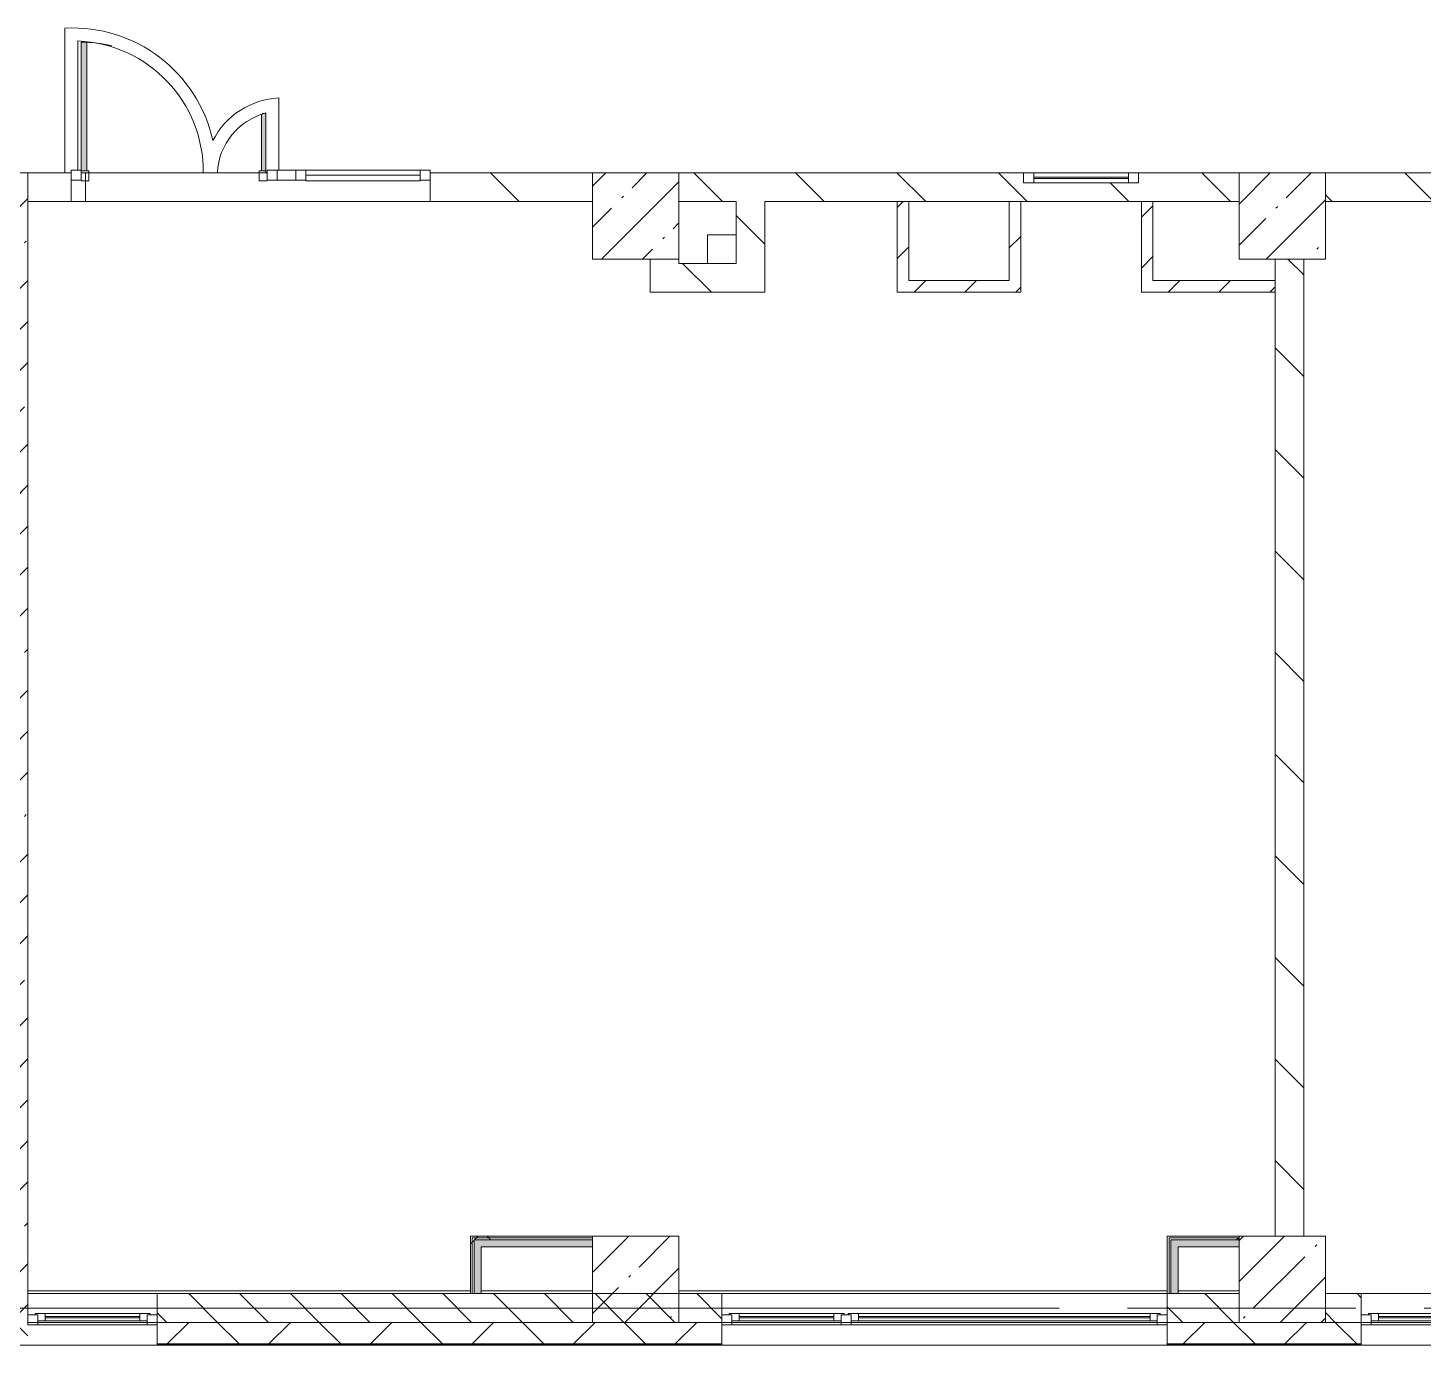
# Model space of a CAD drawing. Header units: millimetres. Extents: x 35098 to 231722, y -8553 to 29000.
# Drawn here: x 108442 to 118153, y -258 to 8909 of the extents above; entities that cross this region are included whole.
import ezdxf

# ---------------------------------------------------------------- set-up
doc = ezdxf.new("R2010")
doc.units = ezdxf.units.MM
doc.linetypes.add('Осевая', pattern=[3175, 635, -476.25, 1587.5, -476.25])
for name, color, linetype, lineweight, true_color in [('A-DETL-GENF-3', 7, 'Continuous', 5, 0xaaaaaa), ('A-DOOR-2', 7, 'Continuous', 5, 0xaaaaaa), ('A-DOOR-3', 7, 'Continuous', 5, 0xe2e2e2), ('A-FLOR-1', 7, 'Continuous', 5, 0xaaaaaa), ('I-WALL-2', 7, 'Continuous', 9, 0xe7e7e7)]:
    doc.layers.add(name, color=color, linetype=linetype, lineweight=lineweight, true_color=true_color)
for name, color, linetype, lineweight in [('A-GLAZ-2', 7, 'Continuous', 5), ('A-GLAZ-CURT-1', 7, 'Continuous', 5), ('A-GLAZ-CWMG-1', 7, 'Continuous', 5), ('A-WALL', 7, 'Continuous', 9), ('A-WALL-4', 7, 'Continuous', 5), ('I-WALL-3', 7, 'Continuous', 5), ('S-COLS-1', 7, 'Continuous', 5), ('Оси', 7, 'Continuous', 9), ('Оси-2', 7, 'Осевая', 9)]:
    doc.layers.add(name, color=color, linetype=linetype, lineweight=lineweight)
pattern_1 = [(135, (104712.3, 0), (-353.553, -353.553), [])]
pattern_2 = [(45, (104712.3, 0), (-285.123, 285.123), []), (45, (104997.44, 0), (-285.123, 285.123), [504.031, -100.806, 16.764, -84.042])]
pattern_3 = [(45, (104712.32, 0), (-176.7767, 176.7767), [])]
pattern_4 = [(135, (104712.32, 0), (-176.7767, -176.7767), [])]
pattern_5 = [(45, (104712.3, 0), (-530.33, 530.33), []), (135, (104712.3, 0), (-530.33, -530.33), [])]

# ---------------------------------------------------------------- blocks, each defined once
blk = doc.blocks.new('120_Окно_СКБ_2Ст - 120_Окно_СКБ_2Ст 3100х2500 _мал_створка слева_ 2-22446355-2_7_2_птичка')
at = {"layer": 'A-GLAZ-2'}
for p, q in [((-1550, -127), (-1550, -57)), ((-1550, -57), (-1480, -57)), ((1550, -57), (-1550, -57)), ((-1480, -57), (-1480, -127)), ((650, -87), (-1480, -87)), ((-1480, -87), (-1480, -127)), ((-1430, -137), (-1430, -87)), ((600, -137), (600, -87)), ((650, -127), (650, -57)), ((650, -57), (720, -57)), ((650, -127), (650, -87)), ((720, -57), (720, -127)), ((1480, -87), (720, -87)), ((720, -87), (720, -127)), ((770, -137), (770, -87)), ((1430, -137), (1430, -87)), ((1480, -127), (1480, -57)), ((1480, -57), (1550, -57)), ((1480, -127), (1480, -87)), ((1550, -57), (1550, -127)), ((-1480, -127), (-1550, -127)), ((-1550, -127), (-1500, -127)), ((-1480, -127), (-1500, -127)), ((-1500, -127), (-1500, -137)), ((-1500, -137), (670, -137)), ((670, -137), (-1500, -137)), ((-1430, -107), (600, -107)), ((600, -117), (-1430, -117)), ((720, -127), (650, -127)), ((670, -127), (650, -127)), ((670, -127), (700, -127)), ((670, -137), (670, -127)), ((720, -127), (700, -127)), ((700, -127), (700, -137)), ((700, -137), (1500, -137)), ((1500, -137), (700, -137)), ((770, -107), (1430, -107)), ((1430, -117), (770, -117)), ((1550, -127), (1480, -127)), ((1500, -127), (1480, -127)), ((1500, -127), (1550, -127)), ((1500, -137), (1500, -127))]:
    blk.add_line(p, q, dxfattribs=at)
blk = doc.blocks.new('120_Окно_СКБ_1Ст - 120_Окно_СКБ_1Ст 900х2500_h_-V105-2_7_2_птичка')
at = {"layer": 'A-GLAZ-2'}
for p, q in [((-450, -127), (-450, -57)), ((-450, -57), (-380, -57)), ((450, -57), (-450, -57)), ((-380, -57), (-380, -127)), ((380, -87), (-380, -87)), ((-380, -87), (-380, -127)), ((-330, -137), (-330, -87)), ((330, -137), (330, -87)), ((380, -127), (380, -57)), ((380, -57), (450, -57)), ((380, -127), (380, -87)), ((450, -57), (450, -127)), ((-380, -127), (-450, -127)), ((-450, -127), (-400, -127)), ((-380, -127), (-400, -127)), ((-400, -127), (-400, -137)), ((-400, -137), (400, -137)), ((400, -137), (-400, -137)), ((-330, -107), (330, -107)), ((330, -117), (-330, -117)), ((450, -127), (380, -127)), ((400, -127), (380, -127)), ((400, -127), (450, -127)), ((400, -137), (400, -127))]:
    blk.add_line(p, q, dxfattribs=at)
blk = doc.blocks.new('BSC_Колонна _Прямоугольная - 600х600-V172-2_7_2_птичка')
at = {"layer": 'S-COLS-1'}
h = blk.add_hatch(dxfattribs=at)
h.set_pattern_fill('FP_197', color=256, style=0, pattern_type=2)
h.set_pattern_definition([(45, (-7960, -7600), (-285.123, 285.123), []), (45, (-7674.88, -7600), (-285.123, 285.123), [504.031, -100.806, 16.764, -84.042])])
h.paths.add_polyline_path([(-300, -300), (300, -300), (300, 300), (-300, 300), (-300, 150.3)])
for p, q in [((300, 300), (-300, 300)), ((-300, 300), (-300, -300)), ((300, -300), (300, 300)), ((-300, -300), (300, -300))]:
    blk.add_line(p, q, dxfattribs=at)
blk = doc.blocks.new('BSC_Колонна _Прямоугольная - 600х600-20441433-2_7_2_птичка')
at = {"layer": 'S-COLS-1'}
h = blk.add_hatch(dxfattribs=at)
h.set_pattern_fill('FP_205', color=256, style=0, pattern_type=2)
h.set_pattern_definition([(45, (-12460, -7600), (-285.123, 285.123), []), (45, (-12174.88, -7600), (-285.123, 285.123), [504.031, -100.806, 16.764, -84.042])])
h.paths.add_polyline_path([(-300, -300), (300, -300), (300, 300), (-300, 300), (-300, 150.3)])
for p, q in [((300, 300), (-300, 300)), ((-300, 300), (-300, -300)), ((300, -300), (300, 300)), ((-300, -300), (300, -300))]:
    blk.add_line(p, q, dxfattribs=at)
blk = doc.blocks.new('120_Окно_СКБ_1Ст - 120_Окно_СКБ_1Ст 400х800 EI30-24230873-2_7_2_птичка')
at = {"layer": 'A-GLAZ-2'}
for p, q in [((-400, 30), (-400, 100)), ((-400, 100), (-330, 100)), ((400, 100), (-400, 100)), ((-330, 100), (-330, 30)), ((330, 30), (330, 100)), ((330, 100), (400, 100)), ((400, 100), (400, 30)), ((-330, 30), (-400, 30)), ((-400, 30), (400, 30)), ((330, 70), (-330, 70)), ((330, 60), (-330, 60)), ((400, 30), (330, 30))]:
    blk.add_line(p, q, dxfattribs=at)
blk = doc.blocks.new('Прямоугольный импост - 50 x 70 мм-31700031-2_7_2_птичка')
at = {"layer": 'A-GLAZ-CWMG-1'}
for p, q in [((-70, 35), (0, 35)), ((-70, -35), (-70, 35)), ((0, 35), (0, -35)), ((0, -35), (-70, -35))]:
    blk.add_line(p, q, dxfattribs=at)
blk = doc.blocks.new('Дверь_Витражная_остекление_ - ДВН_ДАО_Главный вход_1200 в свету-31742133-2_7_2_птичка')
at = {"layer": 'A-DOOR-3'}
for points in [[(-607.5, 30), (-607.5, 925), (-647.5, 922.4), (-647.5, 30)], [(639.5, 30), (639.5, 430), (633.2, 430), (607.5, 421), (607.5, 30)]]:
    blk.add_hatch(color=256, dxfattribs=at).paths.add_polyline_path(points)
at = {"layer": 'A-DETL-GENF-3'}
for p, q in [((-607.5, 925), (-647.5, 925)), ((-647.5, 925), (-647.5, 35)), ((-607.5, 30), (-607.5, 925)), ((607.5, 421), (607.5, 30)), ((640, 430), (633.2, 430)), ((-647.5, 30), (-607.5, 30)), ((-592.5, 30), (-647.5, 30)), ((-592.5, -40), (-592.5, 30)), ((592.5, -40), (592.5, 30)), ((592.5, 30), (639.5, 30)), ((607.5, 30), (639.5, 30)), ((-647.5, -40), (-592.5, -40)), ((647.5, -40), (592.5, -40))]:
    blk.add_line(p, q, dxfattribs=at)
at = {"layer": 'A-DOOR-2'}
blk.add_line((-647.5, 925), (-647.5, 35), dxfattribs=at)
for centre, radius, start, end in [((-647.5, 30), 895, 76.18663, 90), ((647.5, 30), 400, 91.06003, 94.89795)]:
    blk.add_arc(centre, radius, start, end, dxfattribs=at)
blk = doc.blocks.new('Системная панель - Стемалит - 40мм-32257327-2_7_2_птичка')
at = {"layer": 'A-GLAZ-CURT-1'}
for p, q in [((65, 35), (-65, 35)), ((-65, 35), (-65, -35)), ((65, -35), (65, 35)), ((-65, -35), (65, -35))]:
    blk.add_line(p, q, dxfattribs=at)
blk = doc.blocks.new('Прямоугольный импост - 50 x 70 мм-31687886-2_7_2_птичка')
at = {"layer": 'A-GLAZ-CWMG-1'}
for p, q in [((-35, 35), (35, 35)), ((-35, -35), (-35, 35)), ((35, 35), (35, -35)), ((35, -35), (-35, -35))]:
    blk.add_line(p, q, dxfattribs=at)
blk = doc.blocks.new('Прямоугольный импост - 50 x 70 мм-31701779-2_7_2_птичка')
at = {"layer": 'A-GLAZ-CWMG-1'}
for p, q in [((0, 35), (-70, 35)), ((-70, 35), (-70, -35)), ((0, -35), (0, 35)), ((-70, -35), (0, -35))]:
    blk.add_line(p, q, dxfattribs=at)
blk = doc.blocks.new('Системная панель - Стекло - 40мм-32257331-2_7_2_птичка')
at = {"layer": 'A-GLAZ-CURT-1'}
for p, q in [((397.5, 0), (-397.5, 0)), ((-397.5, 0), (-397.5, -40)), ((397.5, -40), (397.5, 0)), ((-397.5, -40), (397.5, -40))]:
    blk.add_line(p, q, dxfattribs=at)
blk = doc.blocks.new('Прямоугольный импост - 50 x 70 мм-31702100-2_7_2_птичка')
at = {"layer": 'A-GLAZ-CWMG-1'}
for p, q in [((-35, 35), (35, 35)), ((-35, -35), (-35, 35)), ((35, 35), (35, -35)), ((35, -35), (-35, -35))]:
    blk.add_line(p, q, dxfattribs=at)
blk = doc.blocks.new('Прямоугольный импост - 50 x 70 мм-31720914-2_7_2_птичка')
at = {"layer": 'A-GLAZ-CWMG-1'}
blk.add_line((6460, 7920), (5665, 7920), dxfattribs=at)

msp = doc.modelspace()

# ---------------------------------------------------------------- hatches: boundary and pattern name
at = {"layer": 'A-WALL-4'}
h = msp.add_hatch(dxfattribs=at)
h.set_pattern_fill('FP_113', color=256, style=0, pattern_type=2)
h.set_pattern_definition(pattern_4)
h.paths.add_polyline_path([(109342.3, -100), (113272.3, -100), (113272.3, 100), (109342.3, 100)])
h.paths.add_polyline_path([(116554.4, -100), (116872.3, -100), (116872.3, 100), (116372.3, 100), (116372.3, -100)])
h = msp.add_hatch(dxfattribs=at)
h.set_pattern_fill('FP_113', color=256, style=0, pattern_type=2)
h.set_pattern_definition(pattern_4)
h.paths.add_polyline_path([(121192, -100), (121372.3, -100), (121372.3, 100), (120822.3, 100), (120822.3, -100)])
h.paths.add_polyline_path([(117722.3, -100), (117722.3, 100), (117472.3, 100), (117472.3, -100), (117481.9, -100)])
h = msp.add_hatch(dxfattribs=at)
h.set_pattern_fill('FP_103', color=256, style=0, pattern_type=2)
h.set_pattern_definition([(45, (104712.3, 0), (-353.5534, 353.5534), []), (135, (104712.3, 0), (-353.5534, -353.5534), [])])
h.paths.add_polyline_path([(137722.3, -250), (138582.3, -250), (138582.3, -100), (137722.3, -100)])
h.paths.add_polyline_path([(143472.3, -250), (143472.3, -100), (142702.3, -100), (142702.3, -250), (143452.5, -250)])
h.paths.add_polyline_path([(135622.3, -250), (135622.3, -100), (133922.1, -100), (133922.1, -250), (135568.5, -250)])
h.paths.add_polyline_path([(139482.3, -250), (140602.3, -250), (140602.3, -100), (139482.3, -100)])
h.paths.add_polyline_path([(131122.1, -250), (131122.1, -100), (129522.3, -100), (129522.3, -250), (130930.9, -250)])
h.paths.add_polyline_path([(123047, -250), (123522.3, -250), (123522.3, -100), (122872.3, -100), (122872.3, -250)])
h.paths.add_polyline_path([(126322.3, -250), (127422.3, -250), (127422.3, -100), (126322.3, -100)])
h.paths.add_polyline_path([(121655.7, -250), (121972.3, -250), (121972.3, -100), (120822.3, -100), (120822.3, -250), (121192, -250)])
h.paths.add_polyline_path([(117722.3, -250), (117722.3, -100), (116372.3, -100), (116372.3, -250), (117481.9, -250)])
h.paths.add_polyline_path([(112844.3, -250), (113272.3, -250), (113272.3, -100), (109342.3, -100), (109342.3, -250), (111916.8, -250)])
h.paths.add_polyline_path([(108442.3, -250), (108442.3, -100), (104452.3, -100), (104452.3, -250), (108206.7, -250)])
at = {"layer": 'I-WALL-2'}
for points in [[(112372.3, 425), (112372.3, 475), (111547.3, 475), (111547.3, 425), (111916.8, 425)], [(111597.3, 100), (111597.3, 425), (111547.3, 425), (111547.3, 100)], [(116872.3, 425), (116872.3, 475), (116397.3, 475), (116397.3, 425), (116554.4, 425)], [(116447.3, 100), (116447.3, 425), (116397.3, 425), (116397.3, 100)]]:
    msp.add_hatch(color=256, dxfattribs=at).paths.add_polyline_path(points)
at = {"layer": 'I-WALL-3'}
h = msp.add_hatch(dxfattribs=at)
h.set_pattern_fill('FP_111', color=256, style=0, pattern_type=2)
h.set_pattern_definition(pattern_2)
h.paths.add_polyline_path([(108222.3, -100), (108442.3, -100), (108442.3, 7900), (108222.3, 7900), (108222.3, 120)])
h = msp.add_hatch(dxfattribs=at)
h.set_pattern_fill('FP_114', color=256, style=0, pattern_type=2)
h.set_pattern_definition(pattern_1)
h.paths.add_polyline_path([(114699.3, 7700), (116872.3, 7700), (116872.3, 7900), (116172.3, 7900), (116172.3, 7830), (115372.3, 7830), (115372.3, 7900), (112972.3, 7900), (112972.3, 7700), (113771.8, 7700)])
h.paths.add_polyline_path([(117481.9, 7700), (118272.2, 7700), (118272.2, 7900), (117472.3, 7900), (117472.3, 7700)])
h.paths.add_polyline_path([(111242.3, 7700), (112372.3, 7700), (112372.3, 7900), (111242.3, 7900), (111242.3, 7750.3)])
h.paths.add_polyline_path([(121372.3, 7700), (121372.3, 7900), (119712.2, 7900), (119712.2, 7700), (120872.3, 7700)])
h.paths.add_polyline_path([(108442.3, 7700), (108742.3, 7700), (108742.3, 7900), (108442.3, 7900), (108442.3, 7750.3)])
h = msp.add_hatch(dxfattribs=at)
h.set_pattern_fill('FP_114', color=256, style=0, pattern_type=2)
h.set_pattern_definition(pattern_1)
h.paths.add_polyline_path([(113572.3, 7070), (113572.3, 7700), (113372.3, 7700), (113372.3, 7070)])
h = msp.add_hatch(dxfattribs=at)
h.set_pattern_fill('FP_115', color=256, style=0, pattern_type=2)
h.set_pattern_definition(pattern_3)
h.paths.add_polyline_path([(114572.3, 7070), (114572.3, 7700), (114492.3, 7700), (114492.3, 7070)])
h = msp.add_hatch(dxfattribs=at)
h.set_pattern_fill('FP_115', color=256, style=0, pattern_type=2)
h.set_pattern_definition(pattern_3)
h.paths.add_polyline_path([(115352.3, 7150), (115352.3, 7700), (115272.3, 7700), (115272.3, 7150)])
h = msp.add_hatch(dxfattribs=at)
h.set_pattern_fill('FP_115', color=256, style=0, pattern_type=2)
h.set_pattern_definition(pattern_3)
h.paths.add_polyline_path([(116272.3, 7070), (116272.3, 7700), (116192.3, 7700), (116192.3, 7070)])
h = msp.add_hatch(dxfattribs=at)
h.set_pattern_fill('FP_114', color=256, style=0, pattern_type=2)
h.set_pattern_definition(pattern_1)
h.paths.add_polyline_path([(112844.3, 7070), (112972.3, 7070), (112972.3, 7300), (112772.3, 7300), (112772.3, 7070)])
h = msp.add_hatch(dxfattribs=at)
h.set_pattern_fill('FP_114', color=256, style=0, pattern_type=2)
h.set_pattern_definition(pattern_1)
h.paths.add_polyline_path([(117122.3, 500), (117322.3, 500), (117322.3, 7300), (117122.3, 7300), (117122.3, 808.9)])
h = msp.add_hatch(dxfattribs=at)
h.set_pattern_fill('FP_114', color=256, style=0, pattern_type=2)
h.set_pattern_definition(pattern_1)
h.paths.add_polyline_path([(113372.3, 7070), (113372.3, 7270), (112972.3, 7270), (112972.3, 7070)])
h = msp.add_hatch(dxfattribs=at)
h.set_pattern_fill('FP_115', color=256, style=0, pattern_type=2)
h.set_pattern_definition(pattern_3)
h.paths.add_polyline_path([(114572.3, 7070), (115352.3, 7070), (115352.3, 7150), (114572.3, 7150)])
h = msp.add_hatch(dxfattribs=at)
h.set_pattern_fill('FP_115', color=256, style=0, pattern_type=2)
h.set_pattern_definition(pattern_3)
h.paths.add_polyline_path([(117122.3, 7070), (117122.3, 7150), (116272.3, 7150), (116272.3, 7070), (116554.4, 7070)])
h = msp.add_hatch(dxfattribs=at)
h.set_pattern_fill('FP_215', color=256, style=0, pattern_type=2)
h.set_pattern_definition(pattern_5)
h.paths.add_polyline_path([(112372.3, 487.5), (112372.3, 500), (111522.3, 500), (111522.3, 487.5), (111916.8, 487.5)])
h = msp.add_hatch(dxfattribs=at)
h.set_pattern_fill('FP_215', color=256, style=0, pattern_type=2)
h.set_pattern_definition(pattern_5)
h.paths.add_polyline_path([(111534.8, 100), (111534.8, 487.5), (111522.3, 487.5), (111522.3, 100)])
h = msp.add_hatch(dxfattribs=at)
h.set_pattern_fill('FP_215', color=256, style=0, pattern_type=2)
h.set_pattern_definition(pattern_5)
h.paths.add_polyline_path([(112372.3, 475), (112372.3, 487.5), (111534.8, 487.5), (111534.8, 475), (111916.8, 475)])
h = msp.add_hatch(dxfattribs=at)
h.set_pattern_fill('FP_215', color=256, style=0, pattern_type=2)
h.set_pattern_definition(pattern_5)
h.paths.add_polyline_path([(116872.3, 487.5), (116872.3, 500), (116372.3, 500), (116372.3, 487.5), (116554.4, 487.5)])
h = msp.add_hatch(dxfattribs=at)
h.set_pattern_fill('FP_215', color=256, style=0, pattern_type=2)
h.set_pattern_definition(pattern_5)
h.paths.add_polyline_path([(116872.3, 475), (116872.3, 487.5), (116384.8, 487.5), (116384.8, 475), (116554.4, 475)])
h = msp.add_hatch(dxfattribs=at)
h.set_pattern_fill('FP_215', color=256, style=0, pattern_type=2)
h.set_pattern_definition(pattern_5)
h.paths.add_polyline_path([(111534.8, 100), (111547.3, 100), (111547.3, 475), (111534.8, 475), (111534.8, 230.5)])
at = {"layer": 'S-COLS-1'}
h = msp.add_hatch(dxfattribs=at)
h.set_pattern_fill('FP_111', color=256, style=0, pattern_type=2)
h.set_pattern_definition(pattern_2)
h.paths.add_polyline_path([(112972.3, -100), (112972.3, 500), (112372.3, 500), (112372.3, -100), (112844.3, -100)])
h = msp.add_hatch(dxfattribs=at)
h.set_pattern_fill('FP_111', color=256, style=0, pattern_type=2)
h.set_pattern_definition(pattern_2)
h.paths.add_polyline_path([(116872.3, -100), (117472.3, -100), (117472.3, 500), (116872.3, 500), (116872.3, 230.5)])

# ---------------------------------------------------------------- linework, layer by layer
at = {"layer": 'A-FLOR-1'}
for p, q in [((108700.4, 8907.6), (108700.4, 7900)), ((108790.4, 7920), (108790.4, 8818.2)), ((110189.3, 7920), (110189.3, 8421.4)), ((110099.3, 8317.2), (110099.3, 7903)), ((110107.3, 7900), (108842.3, 7900)), ((108842.3, 7900), (108842.3, 7700)), ((110099.3, 7903), (110107.3, 7903)), ((113172.3, 7470), (113372.3, 7470)), ((113172.3, 7270), (113172.3, 7470))]:
    msp.add_line(p, q, dxfattribs=at)
for centre, radius, start, end in [((108752.9, 7909), 1000, 12.44956, 93.01125), ((108752.9, 7909), 910, 359.43333, 87.64026), ((110214.3, 7878), 544, 92.63401, 153.04618), ((110214.3, 7878), 454, 104.67311, 177.22246)]:
    msp.add_arc(centre, radius, start, end, dxfattribs=at)
at = {"layer": 'A-WALL'}
for p, q in [((108442.3, 7900), (108442.3, 7700)), ((115352.3, 7700), (115272.3, 7700)), ((117122.3, 7070), (117122.3, 7150)), ((111534.8, 487.5), (112372.3, 487.5)), ((111534.8, 100), (111534.8, 487.5)), ((116384.8, 487.5), (116872.3, 487.5)), ((116384.8, 100), (116384.8, 487.5)), ((111547.3, 475), (112372.3, 475)), ((111547.3, 100), (111547.3, 475)), ((116397.3, 475), (116872.3, 475)), ((116397.3, 100), (116397.3, 475)), ((109342.3, -100), (113272.3, -100)), ((116372.3, -100), (116872.3, -100)), ((117472.3, -100), (117722.3, -100)), ((109342.3, -250), (113272.3, -250)), ((109342.3, -253), (113272.3, -253)), ((116372.3, -250), (117722.3, -250)), ((116372.3, -253), (117722.3, -253))]:
    msp.add_line(p, q, dxfattribs=at)
at = {"layer": 'A-WALL-4'}
for p, q in [((116872.3, 100), (108442.3, 100)), ((109342.3, 100), (109342.3, -258)), ((113272.3, -258), (113272.3, 100)), ((116372.3, 100), (116372.3, -258)), ((116872.3, -100), (116872.3, 100)), ((117472.3, 100), (117472.3, -100)), ((117472.3, 100), (121372.3, 100)), ((117722.3, -258), (117722.3, 100)), ((116872.3, -100), (121972.3, -100)), ((104444.3, -258), (122872.3, -258))]:
    msp.add_line(p, q, dxfattribs=at)
at = {"layer": 'I-WALL-3'}
for p, q in [((108742.3, 7900), (108052.3, 7900)), ((108742.3, 7700), (108742.3, 7900)), ((108812.3, 7900), (108842.3, 7900)), ((112372.3, 7900), (111242.3, 7900)), ((111242.3, 7900), (111242.3, 7700)), ((115372.3, 7900), (112972.3, 7900)), ((116872.3, 7900), (116172.3, 7900)), ((118272.2, 7900), (117472.3, 7900)), ((112372.3, 7700), (108442.3, 7700)), ((108442.3, -100), (108442.3, 7700)), ((112972.3, 7700), (113372.3, 7700)), ((113372.3, 7700), (113372.3, 7270)), ((113572.3, 7700), (115272.3, 7700)), ((113572.3, 7070), (113572.3, 7700)), ((114492.3, 7700), (114492.3, 7070)), ((114572.3, 7150), (114572.3, 7700)), ((115272.3, 7700), (115272.3, 7150)), ((115352.3, 7700), (116872.3, 7700)), ((115352.3, 7070), (115352.3, 7700)), ((116192.3, 7700), (116192.3, 7070)), ((116272.3, 7150), (116272.3, 7700)), ((120792.3, 7700), (117472.3, 7700)), ((112772.3, 7300), (112772.3, 7070)), ((112972.3, 7270), (112972.3, 7300)), ((117122.3, 7300), (117122.3, 7150)), ((117322.3, 500), (117322.3, 7300)), ((113372.3, 7270), (112972.3, 7270)), ((115272.3, 7150), (114572.3, 7150)), ((117122.3, 7150), (116272.3, 7150)), ((112772.3, 7070), (113572.3, 7070)), ((114492.3, 7070), (115352.3, 7070)), ((116192.3, 7070), (117122.3, 7070)), ((117122.3, 7070), (117122.3, 500)), ((112372.3, 500), (111522.3, 500)), ((111522.3, 500), (111522.3, 100)), ((112372.3, 425), (112372.3, 500)), ((116872.3, 500), (116372.3, 500)), ((116372.3, 500), (116372.3, 100)), ((116872.3, 425), (116872.3, 500)), ((117122.3, 500), (117322.3, 500)), ((111597.3, 425), (112372.3, 425)), ((111597.3, 100), (111597.3, 425)), ((116447.3, 425), (116872.3, 425)), ((116447.3, 100), (116447.3, 425)), ((108442.3, 120), (111522.3, 120)), ((111597.3, 120), (112372.3, 120)), ((112972.3, 120), (116372.3, 120)), ((116447.3, 120), (116872.3, 120)), ((108442.3, -100), (109342.3, -100)), ((116372.3, -100), (113272.3, -100))]:
    msp.add_line(p, q, dxfattribs=at)
at = {"layer": 'S-COLS-1'}
for p, q in [((112972.3, 500), (112372.3, 500)), ((112372.3, 500), (112372.3, -100)), ((112972.3, -100), (112972.3, 500)), ((117472.3, 500), (116872.3, 500)), ((116872.3, 500), (116872.3, -100)), ((117472.3, -100), (117472.3, 500)), ((112372.3, -100), (112972.3, -100)), ((116872.3, -100), (117472.3, -100))]:
    msp.add_line(p, q, dxfattribs=at)
at = {"layer": 'Оси'}
msp.add_line((102484.7, 0), (114984.7, 0), dxfattribs=at)
at = {"layer": 'Оси-2'}
msp.add_line((114984.7, 0), (130702.3, 0), dxfattribs=at)

# ---------------------------------------------------------------- block references
at = {"layer": 'A-DOOR-2'}
msp.add_blockref('Дверь_Витражная_остекление_ - ДВН_ДАО_Главный вход_1200 в свету-31742133-2_7_2_птичка', (109459.8, 7885), dxfattribs=at)
at = {"layer": 'A-GLAZ-2'}
msp.add_blockref('120_Окно_СКБ_1Ст - 120_Окно_СКБ_1Ст 400х800 EI30-24230873-2_7_2_птичка', (115772.3, 7800), dxfattribs=at)
at = {"layer": 'A-GLAZ-2', "rotation": 180}
for name, p in [('120_Окно_СКБ_1Ст - 120_Окно_СКБ_1Ст 900х2500_h_-V105-2_7_2_птичка', (108892.3, -175)), ('120_Окно_СКБ_2Ст - 120_Окно_СКБ_2Ст 3100х2500 _мал_створка слева_ 2-22446355-2_7_2_птичка', (114822.3, -175)), ('120_Окно_СКБ_2Ст - 120_Окно_СКБ_2Ст 3100х2500 _мал_створка слева_ 2-22446355-2_7_2_птичка', (119272.3, -175))]:
    msp.add_blockref(name, p, dxfattribs=at)
at = {"layer": 'A-GLAZ-CURT-1'}
for name, p in [('Системная панель - Стемалит - 40мм-32257327-2_7_2_птичка', (110242.3, 7885)), ('Системная панель - Стекло - 40мм-32257331-2_7_2_птичка', (110774.8, 7885))]:
    msp.add_blockref(name, p, dxfattribs=at)
at = {"layer": 'A-GLAZ-CWMG-1', "rotation": 180}
msp.add_blockref('Прямоугольный импост - 50 x 70 мм-31701779-2_7_2_птичка', (108742.3, 7885), dxfattribs=at)
at = {"layer": 'A-GLAZ-CWMG-1', "extrusion": (0, 0, -1), "rotation": 180}
for name, p in [('Прямоугольный импост - 50 x 70 мм-31687886-2_7_2_птичка', (-110142.3, 7885)), ('Прямоугольный импост - 50 x 70 мм-31702100-2_7_2_птичка', (-110342.3, 7885)), ('Прямоугольный импост - 50 x 70 мм-31700031-2_7_2_птичка', (-111242.3, 7885))]:
    msp.add_blockref(name, p, dxfattribs=at)
at = {"layer": 'A-GLAZ-CWMG-1'}
msp.add_blockref('Прямоугольный импост - 50 x 70 мм-31720914-2_7_2_птичка', (104712.3, 0), dxfattribs=at)
at = {"layer": 'S-COLS-1'}
for name, p in [('BSC_Колонна _Прямоугольная - 600х600-V172-2_7_2_птичка', (112672.3, 7600)), ('BSC_Колонна _Прямоугольная - 600х600-20441433-2_7_2_птичка', (117172.3, 7600))]:
    msp.add_blockref(name, p, dxfattribs=at)

doc.saveas('drawing.dxf')
